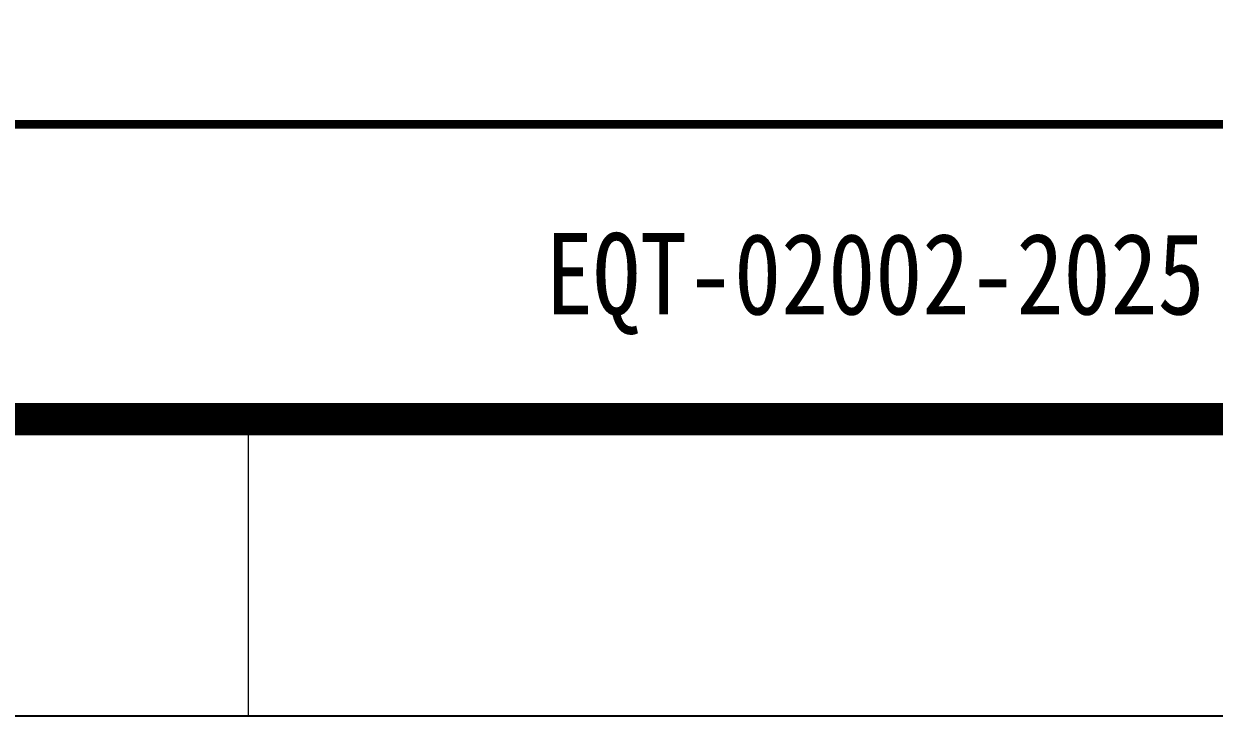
# Model space of a CAD drawing. Extents: x 148 to 221443, y -36682 to 6758.
# Drawn here: x 63873 to 64678, y -12115 to -11647 of the extents above; entities that cross this region are included whole.
import ezdxf
from ezdxf.enums import TextEntityAlignment as Align

# ---------------------------------------------------------------- set-up
doc = ezdxf.new("R2010")
doc.units = 0
doc.header["$LTSCALE"] = 10
doc.header["$MEASUREMENT"] = 0
doc.layers.add('2（细实线）', color=3, linetype='Continuous', lineweight=20)
doc.layers.add('图框层', color=7, linetype='Continuous', lineweight=15)
doc.layers.add('图框', color=7, linetype='Continuous')
doc.styles.add('tkhz2', font='')
doc.styles.get('tkhz2').set_extended_font_data('SimSun')

# ---------------------------------------------------------------- blocks, each defined once
blk = doc.blocks.new('1.5a2')
at = {"layer": '图框层', "ltscale": 10}
for p, q in [((16981.875, 9726.576), (16125.875, 9726.576)), ((16843.375, 9726.576), (16843.375, 9716.576)), ((16991.875, 9716.576), (16100.875, 9716.576))]:
    blk.add_line(p, q, dxfattribs=at)

msp = doc.modelspace()

# ---------------------------------------------------------------- linework, layer by layer
msp.add_line((63194.7995, -11923.3604), (66804.7847, -11923.3604))
for points, const_width in [([(66794.7995, -11914.5096), (66794.7995, -3914.5096), (49674.7995, -3914.5096), (49674.7995, -11914.5096), (66794.7995, -11914.5096)], 12), ([(63194.7995, -11913.7649), (66804.7847, -11913.7649)], 21.91)]:
    msp.add_lwpolyline(points, dxfattribs=dict(const_width=const_width))
at = {"layer": '图框'}
msp.add_lwpolyline([(49174.7995, -3714.5096), (66994.7995, -3714.5096), (66994.7995, -12114.5096), (49174.7995, -12114.5096)], close=True, dxfattribs=at)
at = {"layer": '图框层', "const_width": 6}
msp.add_lwpolyline([(63194.7995, -11914.5096), (66794.7995, -11914.5096), (66794.7995, -11234.5096), (63194.7995, -11234.5096)], close=True, dxfattribs=at)
msp.add_lwpolyline([(63194.7995, -11714.5096), (66794.7995, -11714.5096)], dxfattribs=at)

# ---------------------------------------------------------------- block references
at = {"layer": '2（细实线）', "xscale": 20, "yscale": 20, "zscale": 20}
msp.add_blockref('1.5a2', (-272842.7049, -206446.0395), dxfattribs=at)

# ---------------------------------------------------------------- texts
at = {"layer": '图框层', "style": 'tkhz2', "width": 0.85}
msp.add_text('EQT-02002-2025', height=55, dxfattribs=at).set_placement((64448.5597, -11843.0312), align=Align.CENTER)

doc.saveas('drawing.dxf')
